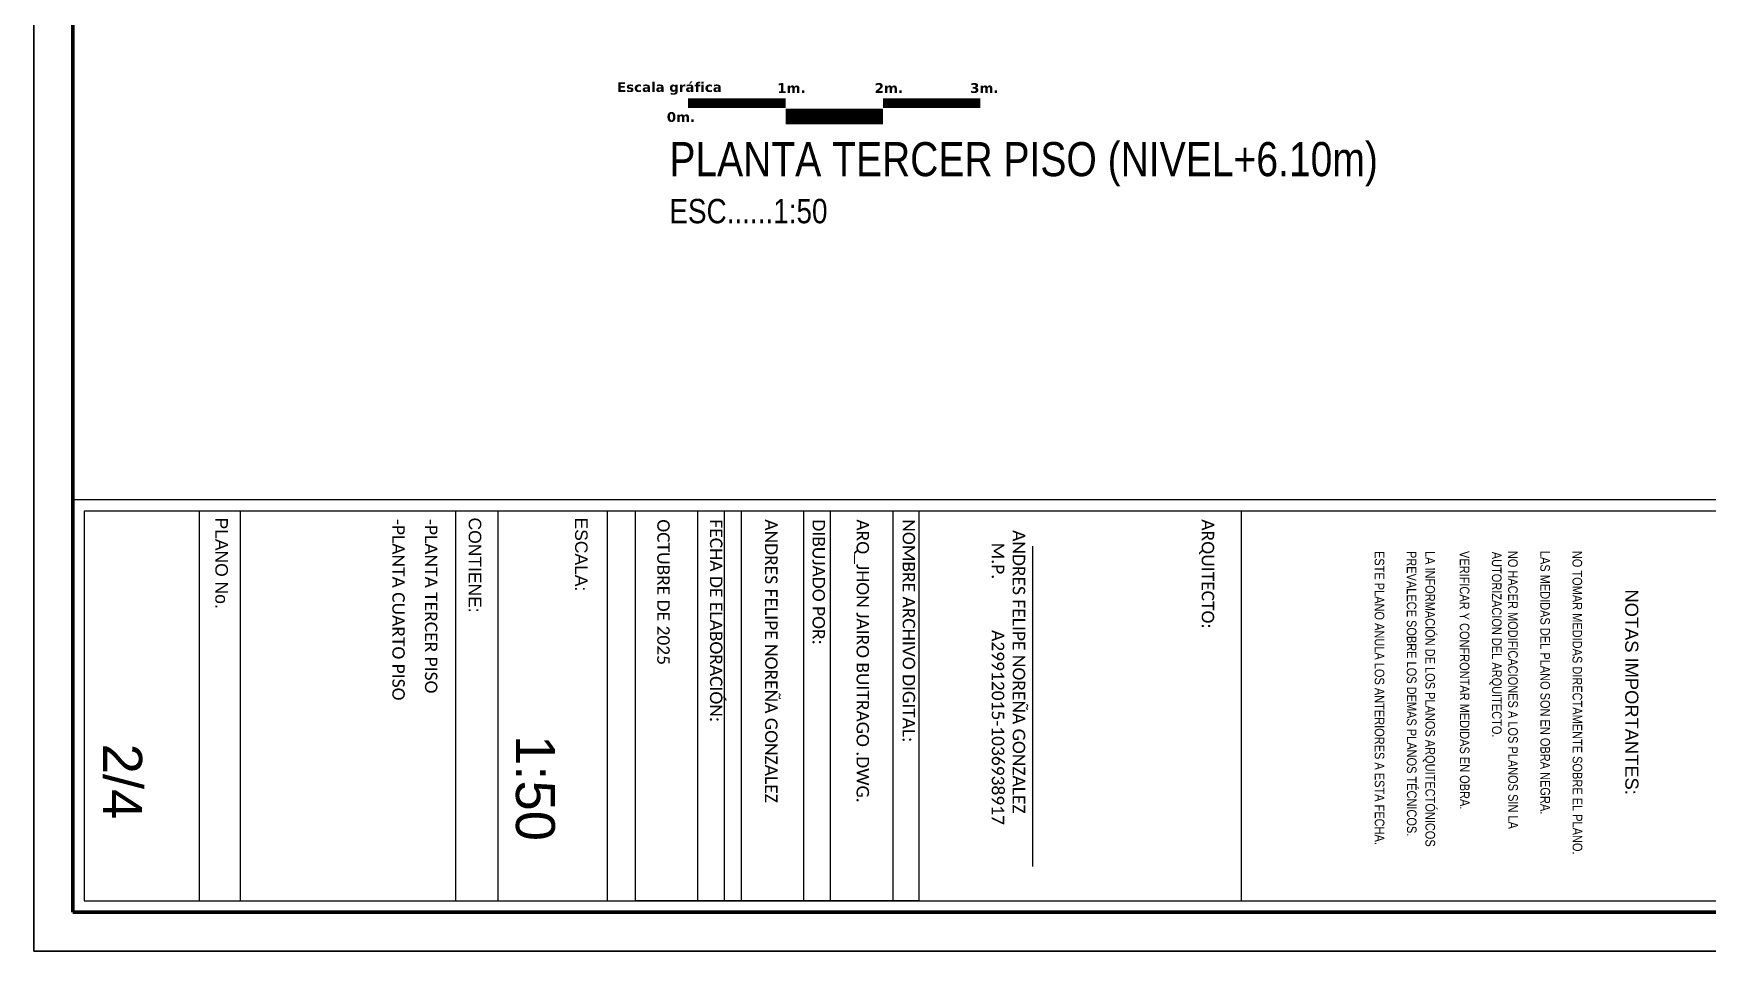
# Model space of a CAD drawing. Header units: metres. Extents: x 2750 to 2938, y 1259 to 1403.
# Drawn here: x 2786.78 to 2803.96, y 1352.53 to 1361.95 of the extents above; entities that cross this region are included whole.
import ezdxf

# ---------------------------------------------------------------- set-up
doc = ezdxf.new("R2010")
doc.units = ezdxf.units.M
doc.linetypes.add('CONTINUA', pattern=[0])
for name, color, linetype, lineweight in [('0.2', 3, 'Continuous', 20), ('ARQ - Escala Gráfica', 4, 'CONTINUA', 9), ('ARQ - Text Oscuros', 7, 'Continuous', 9), ('TITULOS', 131, 'Continuous', 90)]:
    doc.layers.add(name, color=color, linetype=linetype, lineweight=lineweight)
for name, color, linetype in [('2', 2, 'Continuous'), ('3', 3, 'Continuous'), ('A', 3, 'Continuous'), ('HATCH', 250, 'Continuous'), ('R-ROTULO', 7, 'Continuous'), ('R-ROTULO TEXTO', 4, 'Continuous'), ('Rótulo', 1, 'Continuous'), ('SECCION', 6, 'Continuous')]:
    doc.layers.add(name, color=color, linetype=linetype)
doc.styles.add('Arial Narrow', font='Arial Narrow.ttf')
doc.styles.add('MtXpl_Calibri', font='')
doc.styles.get("Standard").update_dxf_attribs({"font": 'Arial.ttf'})
doc.styles.add('TECNICA', font='TECHNIC_.TTF', dxfattribs={"height": 0.25})
doc.styles.add('WMF-Arial1', font='Arial.ttf')
doc.styles.get('MtXpl_Calibri').set_extended_font_data('Calibri')

msp = doc.modelspace()

# ---------------------------------------------------------------- linework, layer by layer
at = {"layer": '0.2', "transparency": 33554687}
msp.add_lwpolyline([(2786.782, 1402.531), (2821.782, 1402.531), (2821.782, 1352.531), (2786.782, 1352.531), (2786.782, 1402.531)], close=True, dxfattribs=at)
at = {"layer": '2', "transparency": 33554687}
msp.add_lwpolyline([(2786.782, 1402.531), (2821.782, 1402.531), (2821.782, 1352.531), (2786.782, 1352.531), (2786.782, 1402.531)], close=True, dxfattribs=at)
at = {"layer": '3', "transparency": 33554687}
msp.add_lwpolyline([(2786.782, 1402.531), (2821.782, 1402.531), (2821.782, 1352.531), (2786.782, 1352.531), (2786.782, 1402.531)], close=True, dxfattribs=at)
at = {"layer": 'A', "transparency": 33554687, "const_width": 0.01}
msp.add_lwpolyline([(2786.782, 1402.531), (2821.782, 1402.531), (2821.782, 1352.531), (2786.782, 1352.531), (2786.782, 1402.531)], close=True, dxfattribs=at)
at = {"layer": 'ARQ - Escala Gráfica', "color": 252, "transparency": 33554687, "const_width": 0.1}
for points in [[(2794.497, 1361.235), (2793.497, 1361.235)], [(2796.497, 1361.235), (2795.497, 1361.235)]]:
    msp.add_lwpolyline(points, dxfattribs=at)
at = {"layer": 'ARQ - Escala Gráfica', "color": 253, "transparency": 33554687, "const_width": 0.16}
msp.add_lwpolyline([(2794.497, 1361.098), (2795.497, 1361.098)], dxfattribs=at)
at = {"layer": 'HATCH', "color": 6, "transparency": 33554687, "flags": 128}
msp.add_lwpolyline([(2786.782, 1402.531), (2821.782, 1402.531), (2821.782, 1352.531), (2786.782, 1352.531), (2786.782, 1402.531)], close=True, dxfattribs=at)
msp.add_lwpolyline([(2786.782, 1402.531), (2821.782, 1402.531), (2821.782, 1352.531), (2786.782, 1352.531), (2786.782, 1402.531)], close=True, dxfattribs=at)
msp.add_lwpolyline([(2786.782, 1402.531), (2821.782, 1402.531), (2821.782, 1352.531), (2786.782, 1352.531), (2786.782, 1402.531)], close=True, dxfattribs=at)
at = {"layer": 'R-ROTULO', "color": 1, "transparency": 33554687}
for p, q in [((2792.953, 1357.048), (2792.953, 1353.045)), ((2793.598, 1353.045), (2793.598, 1357.048)), ((2793.868, 1357.048), (2793.868, 1353.045)), ((2794.041, 1357.048), (2794.041, 1353.045)), ((2794.685, 1353.045), (2794.685, 1357.048)), ((2794.955, 1357.048), (2794.955, 1353.045)), ((2795.6, 1353.045), (2795.6, 1357.048)), ((2795.87, 1353.045), (2795.87, 1357.048)), ((2797.031, 1356.689), (2797.031, 1353.399)), ((2795.87, 1353.045), (2792.953, 1353.045))]:
    msp.add_line(p, q, dxfattribs=at)
at = {"layer": 'R-ROTULO', "color": 252, "transparency": 33554687}
msp.add_lwpolyline([(2786.782, 1402.531), (2786.782, 1352.531), (2821.782, 1352.531), (2821.782, 1402.531)], close=True, dxfattribs=at)
at = {"layer": 'R-ROTULO', "color": 1, "transparency": 33554687}
msp.add_lwpolyline([(2799.174, 1357.048), (2799.174, 1353.045), (2804.311, 1353.045), (2804.311, 1357.048)], close=True, dxfattribs=at)
at = {"layer": 'Rótulo', "linetype": 'Continuous', "ltscale": 0.5, "transparency": 33554687}
msp.add_line((2787.182, 1352.931), (2787.645, 1352.931), dxfattribs=at)
for points in [[(2787.182, 1357.162), (2787.182, 1352.931), (2810.879, 1352.931), (2810.879, 1357.162)], [(2787.296, 1357.048), (2787.296, 1353.045), (2810.765, 1353.045), (2810.765, 1357.048)], [(2787.296, 1357.048), (2787.296, 1353.045), (2788.482, 1353.045), (2788.482, 1357.048)], [(2788.898, 1357.048), (2788.898, 1353.045), (2791.112, 1353.045), (2791.112, 1357.048)], [(2791.545, 1357.048), (2791.545, 1353.045), (2792.669, 1353.045), (2792.669, 1357.048)]]:
    msp.add_lwpolyline(points, close=True, dxfattribs=at)
at = {"layer": 'SECCION', "color": 1, "linetype": 'CONTINUA', "transparency": 33554687}
msp.add_lwpolyline([(2786.782, 1402.531), (2821.782, 1402.531), (2821.782, 1352.531), (2786.782, 1352.531), (2786.782, 1402.531)], close=True, dxfattribs=at)
msp.add_lwpolyline([(2786.782, 1402.531), (2821.782, 1402.531), (2821.782, 1352.531), (2786.782, 1352.531), (2786.782, 1402.531)], close=True, dxfattribs=at)
at = {"layer": 'TITULOS', "transparency": 33554687}
msp.add_lwpolyline([(2787.182, 1352.931), (2821.382, 1352.931), (2821.382, 1402.131), (2787.182, 1402.131), (2787.182, 1352.931)], dxfattribs=at)

# ---------------------------------------------------------------- texts
at = {"layer": 'ARQ - Text Oscuros', "transparency": 33554687, "char_height": 0.1, "width": 2.00521, "attachment_point": 1}
for s, insert in [('{\\fVerdana|b1|i0|c0|p34;Escala gráfica}', (2792.767, 1361.451)), ('{\\fVerdana|b1|i0|c0|p34;1m.}', (2794.412, 1361.441)), ('{\\fVerdana|b1|i0|c0|p34;2m.}', (2795.412, 1361.441)), ('{\\fVerdana|b1|i0|c0|p34;3m.}', (2796.392, 1361.441)), ('{\\fVerdana|b1|i0|c0|p34;0m.}', (2793.278, 1361.144))]:
    msp.add_mtext(s, dxfattribs=dict(at, insert=insert))
at = {"layer": 'ARQ - Text Oscuros', "linetype": 'Continuous', "transparency": 33554687, "insert": (2793.304, 1360.836), "char_height": 0.35, "attachment_point": 1, "style": 'TECNICA'}
msp.add_mtext_dynamic_manual_height_columns('PLANTA TERCER PISO (NIVEL+6.10m)\\P{\\H0.71429x;ESC......1:50}', width=13.39095, gutter_width=0.4, heights=[0], dxfattribs=at)
at = {"layer": 'R-ROTULO TEXTO', "transparency": 33554687}
for s, height, rotation, style, p in [('-PLANTA CUARTO PISO ', 0.12826, 270, 'MtXpl_Calibri', (2790.46, 1356.966)), ('-PLANTA TERCER PISO ', 0.12826, 270, 'MtXpl_Calibri', (2790.795, 1356.966)), ('ESTE PLANO ANULA LOS ANTERIORES A ESTA FECHA.', 0.09857, 270.0357, 'Arial Narrow', (2800.544, 1356.638)), ('PREVALECE SOBRE LOS DEMAS PLANOS TÉCNICOS.', 0.09857, 270.0357, 'Arial Narrow', (2800.874, 1356.638)), ('LA INFORMACIÓN DE LOS PLANOS ARQUITECTÓNICOS', 0.09857, 270.0357, 'Arial Narrow', (2801.064, 1356.638)), ('VERIFICAR Y CONFRONTAR MEDIDAS EN OBRA.', 0.09857, 270.0357, 'Arial Narrow', (2801.418, 1356.638)), ('AUTORIZACION DEL ARQUITECTO.', 0.09857, 270.0357, 'Arial Narrow', (2801.748, 1356.63)), ('NO HACER MODIFICACIONES A LOS PLANOS SIN LA', 0.09857, 270.0357, 'Arial Narrow', (2801.914, 1356.639)), ('LAS MEDIDAS DEL PLANO SON EN OBRA NEGRA.', 0.09857, 270.0357, 'Arial Narrow', (2802.245, 1356.639)), ('NO TOMAR MEDIDAS DIRECTAMENTE SOBRE EL PLANO.', 0.09857, 270.0357, 'Arial Narrow', (2802.575, 1356.639))]:
    msp.add_text(s, height=height, rotation=rotation, dxfattribs=dict(at, style=style)).set_placement(p)
at = {"layer": 'R-ROTULO TEXTO', "linetype": 'Continuous', "transparency": 33554687, "style": 'WMF-Arial1'}
msp.add_text('NOTAS IMPORTANTES:', height=0.13451, rotation=270.0357, dxfattribs=at).set_placement((2803.116, 1356.243))
at = {"layer": 'R-ROTULO TEXTO', "transparency": 33554687, "attachment_point": 1, "rotation": 270}
for s, insert, char_height, width in [('PLANO No.', (2788.772, 1356.981), 0.1283, 2.62524), ('CONTIENE:', (2791.373, 1356.981), 0.1283, 2.62524), ('ESCALA:', (2792.465, 1356.981), 0.1283, 2.62524), ('{\\fCalibri|b0|i0|c0|p34;OCTUBRE DE 2025}', (2793.308, 1356.963), 0.12826, 2.62524), ('{\\fCalibri|b0|i0|c0|p34;FECHA DE ELABORACIÓN:}', (2793.849, 1356.963), 0.12826, 2.62524), ('{\\fCalibri|b0|i0|c0|p34;ANDRES FELIPE NOREÑA GONZALEZ}', (2794.415, 1356.963), 0.12826, 3.47731), ('{\\fCalibri|b0|i0|c0|p34;DIBUJADO POR:}', (2794.902, 1356.963), 0.12826, 2.62524), ('{\\fCalibri|b0|i0|c0|p34;ARQ_JHON JAIRO BUITRAGO .DWG.}', (2795.354, 1356.963), 0.12826, 4.19299), ('{\\fCalibri|b0|i0|c0|p34;NOMBRE ARCHIVO DIGITAL:}', (2795.827, 1356.963), 0.12826, 2.62524), ('{\\fCalibri|b0|i0|c0|p34;ARQUITECTO:}', (2798.897, 1356.963), 0.12826, 2.62524), ('{\\fCalibri|b0|i0|c0|p34;ANDRES FELIPE NOREÑA GONZALEZ}', (2796.957, 1356.852), 0.12826, 3.47731), ('\\pi-0.38478,l0.51304,t1.02609;{\\fCalibri|b0|i0|c0|p34;M.P.^IA29912015-1036938917}', (2796.742, 1356.852), 0.12826, 3.47731), ('1:50', (2792.129, 1354.748), 0.4, 2.62524), ('2/4', (2787.892, 1354.66), 0.4, 2.62524)]:
    msp.add_mtext(s, dxfattribs=dict(at, insert=insert, char_height=char_height, width=width))

doc.saveas('drawing.dxf')
